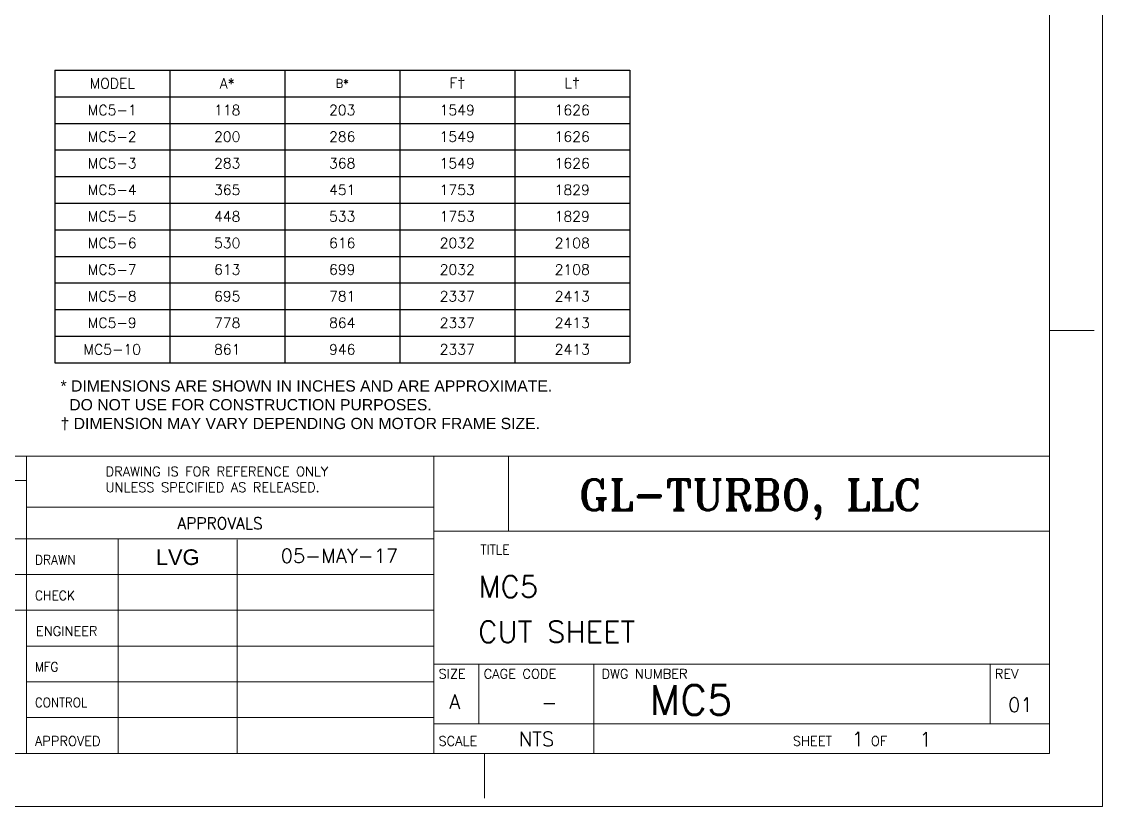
# Model space of a CAD drawing. Header units: millimetres. Extents: x -1229 to 6348, y -522 to 5252.
# Drawn here: x 3069 to 6348, y -522 to 1859 of the extents above; entities that cross this region are included whole.
import ezdxf
from ezdxf.enums import TextEntityAlignment as Align

# ---------------------------------------------------------------- set-up
doc = ezdxf.new("R2010")
doc.units = ezdxf.units.MM
doc.header["$LTSCALE"] = 25.4
doc.layers.add('Title Block', color=7, linetype='Continuous')
doc.styles.add('ACANSTS', font='romans.shx', dxfattribs={"height": 25.4})
doc.styles.add('Roman', font='romans')
doc.styles.add('ROMANS', font='romant.shx', dxfattribs={"height": 88.9})
doc.styles.get("Standard").update_dxf_attribs({"font": 'arial.ttf'})

# ---------------------------------------------------------------- blocks, each defined once
blk = doc.blocks.new('*T19')
at = {"layer": 'Title Block', "color": 0, "linetype": 'ByBlock', "lineweight": -2, "transparency": 16777216}
for p, q in [((0, 0), (1744.4, 0)), ((0, 0), (0, -887.5)), ((348.9, 0), (348.9, -887.5)), ((697.8, 0), (697.8, -887.5)), ((1046.7, 0), (1046.7, -887.5)), ((1395.6, 0), (1395.6, -887.5)), ((1744.4, 0), (1744.4, -887.5)), ((0, -80.7), (1744.4, -80.7)), ((0, -161.4), (1744.4, -161.4)), ((0, -242), (1744.4, -242)), ((0, -322.7), (1744.4, -322.7)), ((0, -403.4), (1744.4, -403.4)), ((0, -484.1), (1744.4, -484.1)), ((0, -564.8), (1744.4, -564.8)), ((0, -645.4), (1744.4, -645.4)), ((0, -726.1), (1744.4, -726.1)), ((0, -806.8), (1744.4, -806.8)), ((0, -887.5), (1744.4, -887.5))]:
    blk.add_line(p, q, dxfattribs=at)
at = {"layer": 'Title Block', "color": 0, "lineweight": 5, "transparency": 16777216, "attachment_point": 5, "style": 'Roman'}
for s, insert, char_height, width in [('MODEL', (174.4, -40.3), 31.11, 326.386), ('A*', (523.3, -40.3), 31.11, 326.386), ('B*', (872.2, -40.3), 25, 326.386), ('F{\\fArial|b0|i0|c0|p34;†}', (1221.1, -40.3), 31.115, 326.386), ('L{\\fArial|b0|i0|c0|p34;†}', (1570, -40.3), 31.115, 326.386), ('MC5-1', (174.4, -121), 31.11, 326.386), ('118', (523.3, -121), 31.11, 348.003), ('203', (872.2, -121), 31.11, 326.386), ('1549', (1221.1, -121), 31.11, 348.003), ('1626', (1570, -121), 31.11, 348.003), ('MC5-2', (174.4, -201.7), 31.11, 326.386), ('200', (523.3, -201.7), 31.11, 348.003), ('286', (872.2, -201.7), 31.11, 348.003), ('1549', (1221.1, -201.7), 31.11, 348.003), ('1626', (1570, -201.7), 31.11, 348.003), ('MC5-3', (174.4, -282.4), 31.11, 326.386), ('283', (523.3, -282.4), 31.11, 348.003), ('368', (872.2, -282.4), 31.11, 348.003), ('1549', (1221.1, -282.4), 31.11, 348.003), ('1626', (1570, -282.4), 31.11, 348.003), ('MC5-4', (174.4, -363.1), 31.11, 326.386), ('365', (523.3, -363.1), 31.11, 348.003), ('451', (872.2, -363.1), 31.11, 348.003), ('1753', (1221.1, -363.1), 31.11, 348.003), ('1829', (1570, -363.1), 31.11, 348.003), ('MC5-5', (174.4, -443.7), 31.11, 326.386), ('448', (523.3, -443.7), 31.11, 348.003), ('533', (872.2, -443.7), 31.11, 348.003), ('1753', (1221.1, -443.7), 31.11, 348.003), ('1829', (1570, -443.7), 31.11, 348.003), ('MC5-6', (174.4, -524.4), 31.11, 326.386), ('530', (523.3, -524.4), 31.11, 348.003), ('616', (872.2, -524.4), 31.11, 348.003), ('2032', (1221.1, -524.4), 31.11, 348.003), ('2108', (1570, -524.4), 31.11, 348.003), ('MC5-7', (174.4, -605.1), 31.11, 326.386), ('613', (523.3, -605.1), 31.11, 348.003), ('699', (872.2, -605.1), 31.11, 348.003), ('2032', (1221.1, -605.1), 31.11, 348.003), ('2108', (1570, -605.1), 31.11, 348.003), ('MC5-8', (174.4, -685.8), 31.11, 326.386), ('695', (523.3, -685.8), 31.11, 348.003), ('781', (872.2, -685.8), 31.11, 348.003), ('2337', (1221.1, -685.8), 31.11, 348.003), ('2413', (1570, -685.8), 31.11, 348.003), ('MC5-9', (174.4, -766.5), 31.11, 326.386), ('778', (523.3, -766.5), 31.11, 348.003), ('864', (872.2, -766.5), 31.11, 348.003), ('2337', (1221.1, -766.5), 31.11, 348.003), ('2413', (1570, -766.5), 31.11, 348.003), ('MC5-10', (174.4, -847.1), 31.11, 326.386), ('861', (523.3, -847.1), 31.11, 348.003), ('946', (872.2, -847.1), 31.11, 348.003), ('2337', (1221.1, -847.1), 31.11, 348.003), ('2413', (1570, -847.1), 31.11, 348.003)]:
    blk.add_mtext(s, dxfattribs=dict(at, insert=insert, char_height=char_height, width=width))
blk = doc.blocks.new('LONE STAR BLOWER TITLE BLOCK (SIZE A)')
at = {"lineweight": 15}
for p, q in [((439.42, 66.14), (439.42, 84.14)), ((439.42, 84.14), (457.42, 84.14)), ((457.42, 66.14), (457.42, 84.14)), ((457.42, 66.14), (439.42, 66.14))]:
    blk.add_line(p, q, dxfattribs=at)
at = {"layer": 'Title Block', "lineweight": 15}
for p, q in [((600.08, 0), (600.08, 457.2)), ((587.38, 12.7), (587.38, 444.5)), ((587.38, 114.3), (598.09, 114.3)), ((587.38, 84.14), (201.8, 84.14)), ((587.38, 84.14), (230.97, 84.14)), ((341.6, 84.14), (341.6, 12.7)), ((439.42, 12.7), (439.42, 84.14)), ((587.38, 12.7), (587.38, 84.14)), ((341.6, 78.32), (201.8, 78.32)), ((439.42, 71.86), (341.6, 71.86)), ((587.38, 66.14), (439.42, 66.14)), ((439.42, 64.24), (285.49, 64.24)), ((363.63, 12.7), (363.63, 64.14)), ((392.21, 12.59), (392.21, 64.03)), ((439.42, 55.67), (201.8, 55.67)), ((439.42, 47.1), (201.8, 47.1)), ((439.42, 38.52), (341.6, 38.52)), ((587.38, 34.13), (439.42, 34.13)), ((450.28, 34.13), (450.28, 19.84)), ((477.92, 34.13), (477.92, 12.7)), ((573.09, 34.13), (573.09, 19.84)), ((439.42, 29.95), (341.6, 29.95)), ((439.42, 21.38), (341.6, 21.38)), ((587.38, 19.84), (439.42, 19.84)), ((12.7, 12.7), (587.38, 12.7)), ((381.63, 12.7), (587.38, 12.7)), ((451.64, 1.98), (451.64, 12.7)), ((0, 0), (600.08, 0))]:
    blk.add_line(p, q, dxfattribs=at)
at = {"layer": 'Title Block', "lineweight": 15, "style": 'ACANSTS'}
for s, height, width, p in [('APPROVALS', 2.857, 0.951562, (377.83, 66.57)), ('TITLE', 2.286, 0.942857, (450.63, 60.55)), ('DRAWN', 2.286, 0.942857, (343.61, 58.1))]:
    blk.add_text(s, height=height, dxfattribs=dict(at, width=width)).set_placement(p)
for s, width, p in [('CHECK', 0.942857, (343.61, 50.67)), ('MFG', 0.90932, (343.61, 33.52)), ('CONTROL', 0.90932, (343.61, 24.95))]:
    blk.add_text(s, height=2.286, dxfattribs=dict(at, width=width)).set_placement(p, align=Align.MIDDLE_LEFT)
for s, p in [('ENGINEER', (343.86, 42.11)), ('APPROVED', (343.61, 15.69)), ('SCALE', (440.56, 15.7)), ('SHEET     OF', (525.71, 15.7))]:
    blk.add_text(s, height=2.286, dxfattribs=at).set_placement(p, align=Align.MIDDLE_LEFT)
for s, height, p in [('SIZE', 2.286, (440.56, 30.7)), ('CAGE CODE', 2.286, (451.42, 30.7)), ('DWG NUMBER', 2.286, (479.74, 30.7)), ('REV', 2.286, (574.23, 30.7)), ('A', 3.43, (443.14, 23.44))]:
    blk.add_text(s, height=height, dxfattribs=at).set_placement(p)
at = {"layer": 'Title Block', "lineweight": 15, "insert": (360.59, 81.61), "char_height": 2.286, "attachment_point": 1, "style": 'Roman'}
blk.add_mtext_dynamic_manual_height_columns('DRAWING IS FOR REFERENCE ONLY UNLESS SPECIFIED AS RELEASED.', width=71.6532, gutter_width=31.75, heights=[0], dxfattribs=at)
at = {"layer": 'Title Block', "lineweight": 5, "insert": (474.31, 78.53), "char_height": 103.2536, "width": 139.8903, "attachment_point": 1, "style": 'ROMANS'}
blk.add_mtext('{\\H0.07143x;GL-TURBO, LLC}', dxfattribs=at)
at = {"layer": 'Title Block', "lineweight": 15, "style": 'ACANSTS'}
for tag, p, height in [('DRAWN_BY', (364.98, 58.05), 3.43), ('DRAWN_DATE', (394.07, 58.26), 3.43), ('DRAWING_SUBTITLE', (444.84, 50.21), 5.14), ('CHECKED_BY', (365.54, 49.27), 3.43), ('CHECK_DATE', (393.59, 49.29), 3.43), ('ENGINEER', (365.39, 40.85), 3.43), ('DRAWING_SUBTITLE', (444.78, 39.35), 5.14), ('ENG_DATE', (393.36, 40.71), 3.43), ('MANUFACTURING', (365.28, 32.27), 3.43), ('MFG_DATE', (393.39, 32.25), 3.43), ('CONTROL', (365.28, 23.7), 3.43), ('CONTROL_DATE', (393.39, 23.67), 3.43), ('CAGE_CODE', (450.28, 23.27), 3.43), ('MODEL_FILE_NAME', (210.7, 15.52), 3.43), ('APPROVED_BY', (364.99, 14.44), 3.43), ('APPROVAL_DATE', (393.18, 14.26), 3.43)]:
    blk.add_attdef(tag, p, '', height=height, dxfattribs=at)
at = {"layer": 'Title Block', "lineweight": 15, "style": 'Roman', "flags": 8}
for tag, height, p in [('DWG_NUMBER', 7.14, (480.3, 29.15)), ('SCALE', 3.43, (454.75, 17.88)), ('SHEETNUMBER', 3.43, (539.89, 17.88)), ('TOTA_SHEETS', 3.43, (556.11, 17.82))]:
    blk.add_attdef(tag, text='', height=height, dxfattribs=at).set_placement(p, align=Align.TOP_LEFT)
at = {"layer": 'Title Block', "lineweight": 15, "style": 'ACANSTS'}
blk.add_attdef('REVISION', text='', height=3.43, dxfattribs=at).set_placement((580.38, 22.69), align=Align.CENTER)

msp = doc.modelspace()

# ---------------------------------------------------------------- block references
ref = msp.add_blockref('LONE STAR BLOWER TITLE BLOCK (SIZE A)', (-1229.185, -521.948), dxfattribs=dict(xscale=12.62788581092365, yscale=12.62788581092365, zscale=12.62788581092365))
ref.add_attrib('SHEETNUMBER', '1', dxfattribs={"layer": 'Title Block', "lineweight": 15, "height": 43.301, "style": 'Roman'}).set_placement((5588.519, -296.111), align=Align.TOP_LEFT)
ref.add_attrib('SCALE', 'NTS', dxfattribs={"layer": 'Title Block', "lineweight": 15, "height": 43.301, "style": 'Roman'}).set_placement((4577.478, -296.111), align=Align.TOP_LEFT)
ref.add_attrib('DWG_NUMBER', 'MC5', dxfattribs={"layer": 'Title Block', "lineweight": 15, "height": 90.2105, "style": 'Roman'}).set_placement((4974.923, -153.906), align=Align.TOP_LEFT)
ref.add_attrib('DRAWING_SUBTITLE', 'MC5', (4455.623, 112.117), dxfattribs={"layer": 'Title Block', "lineweight": 15, "height": 64.9515, "style": 'ACANSTS'})
ref.add_attrib('CAGE_CODE', '   -', (4549.86, -228.063), dxfattribs={"layer": 'Title Block', "lineweight": 15, "height": 43.301, "style": 'ACANSTS'})
ref.add_attrib('REVISION', '01', dxfattribs={"layer": 'Title Block', "lineweight": 15, "height": 43.301, "style": 'ACANSTS'}).set_placement((6099.747, -235.424), align=Align.CENTER)
ref.add_attrib('DRAWN_DATE', '05-MAY-17', (3855.525, 216.431), dxfattribs={"layer": 'Title Block', "lineweight": 15, "height": 43.301, "style": 'ACANSTS'})
ref.add_attrib('DRAWING_SUBTITLE', 'CUT SHEET', (4454.826, -24.994), dxfattribs={"layer": 'Title Block', "lineweight": 15, "height": 64.9515, "style": 'ACANSTS'})
ref.add_attrib('TOTA_SHEETS', '1', dxfattribs={"layer": 'Title Block', "lineweight": 15, "height": 43.301, "style": 'Roman'}).set_placement((5793.247, -296.924), align=Align.TOP_LEFT)
msp.add_blockref('*T19', (3170, 1711.473))

# ---------------------------------------------------------------- texts
at = {"lineweight": 5, "insert": (3187.626, 770.566), "char_height": 34.1376, "attachment_point": 1}
msp.add_mtext_dynamic_manual_height_columns('* DIMENSIONS ARE SHOWN IN INCHES AND ARE APPROXIMATE. \\P  DO NOT USE FOR CONSTRUCTION PURPOSES.\\P† DIMENSION MAY VARY DEPENDING ON MOTOR FRAME SIZE.', width=2601.65953, gutter_width=25.4, heights=[0], dxfattribs=at)
at = {"insert": (3476.597, 257.799), "char_height": 47.4478, "attachment_point": 1}
msp.add_mtext_dynamic_manual_height_columns('LVG', width=311.51801, gutter_width=25.4, heights=[0], dxfattribs=at)

doc.saveas('drawing.dxf')
